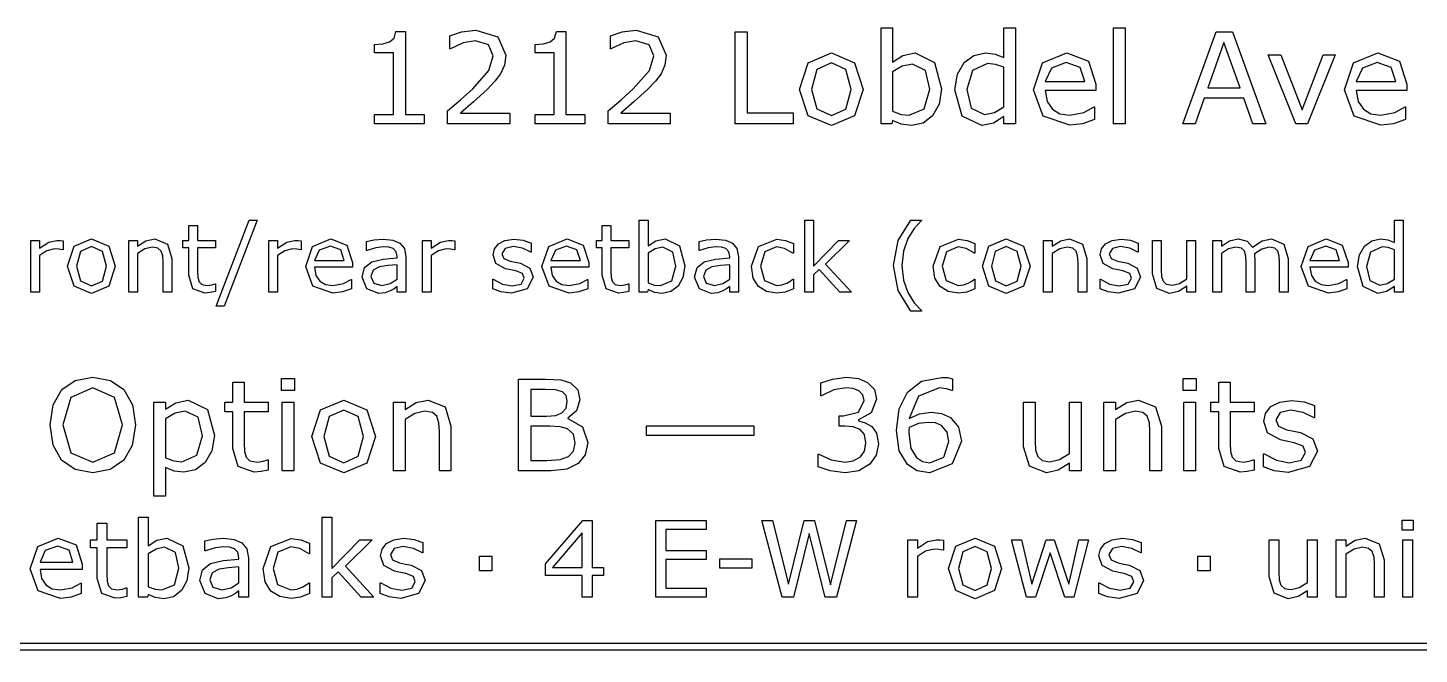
# Model space of a CAD drawing. Extents: x -1 to 182, y 89 to 480.
# Drawn here: x 17.92 to 52.92, y 464.5 to 480.25 of the extents above; entities that cross this region are included whole.
import ezdxf

# ---------------------------------------------------------------- set-up
doc = ezdxf.new("R2010")
doc.units = 0
doc.header["$MEASUREMENT"] = 0
doc.layers.add('Layer 1', color=7, linetype='Continuous')

msp = doc.modelspace()

# ---------------------------------------------------------------- linework, layer by layer
at = {"layer": 'Layer 1', "color": 7}
for points in [[(30.042574, 477.837838), (28.479881, 477.837838), (28.479881, 478.161849), (28.80544, 478.440901), (29.110848, 478.718403), (29.518575, 479.175739), (29.628645, 479.543158), (29.509273, 479.823761), (29.17906, 479.92608), (28.873654, 479.876471), (28.552744, 479.724542), (28.53724, 479.724542), (28.53724, 480.050103), (28.830244, 480.149322), (29.186812, 480.19428), (29.743368, 480.022198), (29.944903, 479.558661), (29.910799, 479.312165), (29.81313, 479.096674), (29.670504, 478.907539), (29.473615, 478.70135), (29.131001, 478.385091), (28.800791, 478.102938), (30.042574, 478.102938), (30.042574, 477.837838)], [(34.079531, 477.837838), (32.516838, 477.837838), (32.516838, 478.161849), (32.842399, 478.440901), (33.147805, 478.718403), (33.555533, 479.175739), (33.665602, 479.543158), (33.54623, 479.823761), (33.21602, 479.92608), (32.910612, 479.876471), (32.589701, 479.724542), (32.574197, 479.724542), (32.574197, 480.050103), (32.867204, 480.149322), (33.223769, 480.19428), (33.780325, 480.022198), (33.981863, 479.558661), (33.947756, 479.312165), (33.850088, 479.096674), (33.707461, 478.907539), (33.510575, 478.70135), (33.167961, 478.385091), (32.837748, 478.102938), (34.079531, 478.102938), (34.079531, 477.837838)], [(40.907011, 478.716854), (40.845001, 478.326181), (40.680671, 478.034726), (40.438823, 477.850242), (40.14892, 477.78978), (39.89157, 477.825437), (39.67453, 477.918454), (39.655928, 477.837838), (39.383076, 477.837838), (39.383076, 480.250091), (39.67453, 480.250091), (39.67453, 479.388129), (39.934981, 479.55246), (40.245038, 479.617572), (40.72873, 479.381928), (40.907011, 478.716853), (40.907011, 478.716854)], [(42.765812, 477.837838), (42.474356, 477.837838), (42.474356, 478.019222), (42.212358, 477.85024), (41.916252, 477.789779), (41.42326, 478.028524), (41.241875, 478.690498), (41.303885, 479.082722), (41.47442, 479.375727), (41.719365, 479.55556), (42.010819, 479.617572), (42.252664, 479.588117), (42.474356, 479.49975), (42.474356, 480.250091), (42.765812, 480.250091), (42.765812, 477.837838)], [(45.525328, 477.837838), (45.233874, 477.837838), (45.233874, 480.250091), (45.525328, 480.250091), (45.525328, 477.837838)], [(27.892319, 477.837838), (26.642786, 477.837838), (26.642786, 478.073482), (27.123374, 478.073482), (27.123374, 479.620673), (26.642786, 479.620673), (26.642786, 479.831512), (26.852074, 479.847015), (27.021055, 479.895074), (27.132677, 479.992743), (27.180736, 480.153973), (27.42103, 480.153973), (27.42103, 478.073482), (27.892319, 478.073482), (27.892319, 477.837838)], [(31.929276, 477.837838), (30.679743, 477.837838), (30.679743, 478.073482), (31.160331, 478.073482), (31.160331, 479.620673), (30.679743, 479.620673), (30.679743, 479.831512), (30.889031, 479.847015), (31.058015, 479.895074), (31.169634, 479.992743), (31.217693, 480.153973), (31.457987, 480.153973), (31.457987, 478.073482), (31.929276, 478.073482), (31.929276, 477.837838)], [(37.172361, 477.837838), (35.711987, 477.837838), (35.711987, 480.146221), (36.018946, 480.146221), (36.018946, 478.110689), (37.172361, 478.110689), (37.172361, 477.837838)], [(49.061544, 477.837838), (48.734432, 477.837838), (48.508089, 478.481209), (47.509701, 478.481209), (47.283358, 477.837838), (46.971751, 477.837838), (47.812008, 480.146221), (48.221286, 480.146221), (49.061544, 477.837838)], [(48.413522, 478.744758), (48.008895, 479.878021), (47.60272, 478.744758), (48.413522, 478.744758)], [(38.931941, 478.7029), (38.714901, 478.034725), (38.133541, 477.789779), (37.549082, 478.034725), (37.333593, 478.7029), (37.549082, 479.371076), (38.133541, 479.617572), (38.714901, 479.371076), (38.931941, 478.7029), (38.931941, 478.7029)], [(44.788941, 478.673445), (43.51305, 478.673445), (43.561109, 478.394393), (43.692885, 478.200606), (43.88357, 478.088985), (44.128518, 478.051778), (44.483533, 478.121541), (44.739332, 478.261067), (44.754836, 478.261067), (44.754836, 477.943258), (44.454079, 477.839388), (44.131619, 477.79753), (43.458795, 478.030074), (43.216948, 478.693599), (43.447942, 479.367975), (44.058755, 479.617572), (44.598259, 479.412934), (44.788944, 478.831574), (44.788941, 478.673445)], [(50.80872, 479.569513), (50.107991, 477.837838), (49.814983, 477.837838), (49.118903, 479.569513), (49.435164, 479.569513), (49.971564, 478.191304), (50.503315, 479.569513), (50.80872, 479.569513)], [(52.61171, 478.673445), (51.33582, 478.673445), (51.383879, 478.394393), (51.515654, 478.200606), (51.706339, 478.088985), (51.951285, 478.051778), (52.306302, 478.121541), (52.562101, 478.261067), (52.577606, 478.261067), (52.577606, 477.943258), (52.276849, 477.839388), (51.954388, 477.79753), (51.281562, 478.030074), (51.039717, 478.693599), (51.270711, 479.367975), (51.881525, 479.617572), (52.421025, 479.412934), (52.611713, 478.831574), (52.61171, 478.673445)], [(38.631184, 478.7029), (38.499411, 479.202094), (38.133541, 479.366425), (37.764572, 479.202094), (37.634347, 478.7029), (37.766122, 478.208358), (38.133541, 478.040926), (38.497861, 478.206807), (38.631184, 478.7029), (38.631184, 478.7029)], [(40.606257, 478.709102), (40.503937, 479.17884), (40.173724, 479.340071), (39.916375, 479.28426), (39.67453, 479.143184), (39.67453, 478.150997), (39.886922, 478.073483), (40.090008, 478.051779), (40.468279, 478.209909), (40.606257, 478.709102), (40.606257, 478.709102)], [(42.474356, 478.264168), (42.474356, 479.257905), (42.263517, 479.330768), (42.060429, 479.350922), (41.679056, 479.18039), (41.542632, 478.696699), (41.648052, 478.226961), (41.986015, 478.067281), (42.237162, 478.121541), (42.474356, 478.264168), (42.474356, 478.264168)], [(44.505237, 478.896687), (44.388966, 479.251703), (44.043251, 479.377277), (43.669631, 479.239301), (43.51305, 478.896687), (44.505237, 478.896687)], [(52.328006, 478.896687), (52.211735, 479.251703), (51.86602, 479.377277), (51.4924, 479.239301), (51.33582, 478.896687), (52.328006, 478.896687)], [(22.641871, 473.616138), (22.506996, 473.589396), (22.377934, 473.578932), (22.075627, 473.685902), (21.972145, 474.028904), (21.972145, 474.719558), (21.82448, 474.719558), (21.82448, 474.903268), (21.972145, 474.903268), (21.972145, 475.2765), (22.190736, 475.2765), (22.190736, 474.903268), (22.641871, 474.903268), (22.641871, 474.719558), (22.190736, 474.719558), (22.190736, 474.127735), (22.195388, 473.96728), (22.227944, 473.86031), (22.297707, 473.791709), (22.434907, 473.770781), (22.546528, 473.785896), (22.630244, 473.812639), (22.641873, 473.812639), (22.641871, 473.616138)], [(23.690643, 475.413701), (22.856974, 473.251045), (22.655824, 473.251045), (23.486004, 475.413701), (23.690643, 475.413701)], [(33.038897, 473.616137), (32.904023, 473.589395), (32.77496, 473.57893), (32.472655, 473.6859), (32.369172, 474.028902), (32.369172, 474.719557), (32.221508, 474.719557), (32.221508, 474.903266), (32.369172, 474.903266), (32.369172, 475.276499), (32.587762, 475.276499), (32.587762, 474.903266), (33.038897, 474.903266), (33.038897, 474.719557), (32.587762, 474.719557), (32.587762, 474.127733), (32.592419, 473.967278), (32.624976, 473.860308), (32.694738, 473.791708), (32.83194, 473.77078), (32.94356, 473.785895), (33.027277, 473.812638), (33.038892, 473.812638), (33.038897, 473.616137)], [(34.445786, 474.263771), (34.399277, 473.970766), (34.276029, 473.752175), (34.094647, 473.613812), (33.877218, 473.568466), (33.684207, 473.595208), (33.521425, 473.664971), (33.507474, 473.60451), (33.302835, 473.60451), (33.302835, 475.4137), (33.521425, 475.4137), (33.521425, 474.767228), (33.716762, 474.890477), (33.949306, 474.939311), (34.312073, 474.762577), (34.445786, 474.263771), (34.445786, 474.263771)], [(38.636225, 473.60451), (38.347869, 473.60451), (37.826971, 474.173079), (37.68512, 474.038204), (37.68512, 473.60451), (37.46653, 473.60451), (37.46653, 475.4137), (37.68512, 475.4137), (37.68512, 474.253307), (38.316476, 474.903266), (38.592039, 474.903266), (37.988589, 474.303304), (38.636225, 473.60451)], [(40.398903, 473.12547), (40.132643, 473.12547), (39.812894, 473.640554), (39.698949, 474.269585), (39.812894, 474.898615), (40.132643, 475.4137), (40.398903, 475.4137), (40.398903, 475.402071), (40.218682, 475.205572), (40.060554, 474.947449), (39.946606, 474.632352), (39.903585, 474.269584), (39.945445, 473.905653), (40.060554, 473.591719), (40.219847, 473.333596), (40.398903, 473.137096), (40.398903, 473.12547)], [(52.513267, 473.60451), (52.294674, 473.60451), (52.294674, 473.740548), (52.098176, 473.613812), (51.876096, 473.568466), (51.506351, 473.747524), (51.370313, 474.244005), (51.416822, 474.538173), (51.544721, 474.757927), (51.728432, 474.892802), (51.947022, 474.939311), (52.128407, 474.917218), (52.294674, 474.850943), (52.294674, 475.413699), (52.513267, 475.413699), (52.513267, 473.60451)], [(20.122261, 474.253307), (19.95948, 473.752175), (19.523461, 473.568466), (19.085116, 473.752175), (18.923498, 474.253307), (19.085116, 474.754438), (19.523461, 474.939311), (19.95948, 474.754438), (20.122261, 474.253307), (20.122261, 474.253307)], [(21.54659, 473.60451), (21.327999, 473.60451), (21.327999, 474.343999), (21.317535, 474.51143), (21.279166, 474.634678), (21.19545, 474.706767), (21.053598, 474.731185), (20.8664, 474.687002), (20.679203, 474.574218), (20.679203, 473.60451), (20.460612, 473.60451), (20.460612, 474.903266), (20.679203, 474.903266), (20.679203, 474.759089), (20.890818, 474.891639), (21.115222, 474.939311), (21.436133, 474.812574), (21.546591, 474.447481), (21.54659, 473.60451)], [(26.090493, 474.231216), (25.133576, 474.231216), (25.169621, 474.021927), (25.268452, 473.876587), (25.411466, 473.792872), (25.595175, 473.764966), (25.861438, 473.817289), (26.053286, 473.921933), (26.064915, 473.921933), (26.064915, 473.683576), (25.839347, 473.605674), (25.597502, 473.574281), (25.092882, 473.748688), (24.911498, 474.246332), (25.084743, 474.752114), (25.542854, 474.939312), (25.94748, 474.785833), (26.090494, 474.349814), (26.090493, 474.231216)], [(27.431108, 473.60451), (27.213679, 473.60451), (27.213679, 473.742873), (27.134614, 473.687063), (27.039271, 473.631252), (26.913698, 473.587069), (26.747428, 473.568466), (26.449773, 473.684738), (26.327688, 473.981231), (26.390475, 474.219588), (26.571859, 474.363766), (26.856725, 474.434691), (27.213679, 474.462597), (27.213679, 474.496315), (27.186938, 474.619564), (27.112524, 474.696303), (27.000902, 474.732347), (26.864864, 474.74165), (26.673014, 474.718396), (26.454424, 474.653283), (26.442796, 474.653283), (26.442796, 474.875363), (26.627669, 474.913732), (26.866027, 474.934661), (27.104382, 474.911407), (27.281115, 474.834667), (27.392737, 474.696304), (27.431107, 474.485852), (27.431108, 473.60451)], [(30.633235, 473.978905), (30.485568, 473.687063), (30.084431, 473.573117), (29.819332, 473.606835), (29.61818, 473.682412), (29.61818, 473.927746), (29.629796, 473.927746), (29.860012, 473.803335), (30.103021, 473.757989), (30.328588, 473.804497), (30.409979, 473.951), (30.365794, 474.067272), (30.196038, 474.134709), (30.073954, 474.159128), (29.937916, 474.189359), (29.694907, 474.321909), (29.62398, 474.538174), (29.656537, 474.689328), (29.757692, 474.816064), (29.9228, 474.902105), (30.148368, 474.934661), (30.383235, 474.905593), (30.582062, 474.836993), (30.582062, 474.603286), (30.570446, 474.603286), (30.366971, 474.706768), (30.132101, 474.749789), (29.92979, 474.70328), (29.847235, 474.567242), (29.897233, 474.446319), (30.055361, 474.380044), (30.190238, 474.352139), (30.315812, 474.326559), (30.550682, 474.206799), (30.633235, 473.978907), (30.633235, 473.978905)], [(32.033146, 474.231215), (31.076228, 474.231215), (31.112273, 474.021926), (31.211105, 473.876586), (31.35412, 473.79287), (31.537828, 473.764965), (31.804091, 473.817287), (31.99594, 473.921932), (32.007555, 473.921932), (32.007555, 473.683575), (31.781988, 473.605673), (31.540143, 473.574279), (31.035522, 473.748687), (30.85414, 474.24633), (31.027384, 474.752113), (31.485496, 474.939311), (31.890123, 474.785832), (32.033135, 474.349813), (32.033146, 474.231215)], [(35.795704, 473.60451), (35.578275, 473.60451), (35.578275, 473.742873), (35.49921, 473.687063), (35.403867, 473.631252), (35.278293, 473.587069), (35.112024, 473.568466), (34.814368, 473.684738), (34.692284, 473.981231), (34.75507, 474.219588), (34.936455, 474.363766), (35.221321, 474.434691), (35.578275, 474.462597), (35.578275, 474.496315), (35.551531, 474.619564), (35.477117, 474.696303), (35.365497, 474.732347), (35.229459, 474.74165), (35.03761, 474.718396), (34.81902, 474.653283), (34.807378, 474.653283), (34.807378, 474.875363), (34.99225, 474.913732), (35.230608, 474.934661), (35.468965, 474.911407), (35.645699, 474.834667), (35.757321, 474.696304), (35.795691, 474.485852), (35.795704, 473.60451)], [(37.177012, 473.6859), (36.968886, 473.60451), (36.76076, 473.575442), (36.502635, 473.616137), (36.301486, 473.741711), (36.170097, 473.953325), (36.123588, 474.252144), (36.297996, 474.752113), (36.76076, 474.933497), (36.97935, 474.902104), (37.177012, 474.825364), (37.177012, 474.582356), (37.165397, 474.582356), (36.958435, 474.702116), (36.75147, 474.743974), (36.457302, 474.6184), (36.350333, 474.252144), (36.454976, 473.890539), (36.75147, 473.764965), (36.886347, 473.782406), (37.009595, 473.827752), (37.099124, 473.878912), (37.165397, 473.926583), (37.177012, 473.926583), (37.177012, 473.6859)], [(41.745332, 473.6859), (41.537205, 473.60451), (41.329079, 473.575442), (41.070955, 473.616137), (40.869805, 473.741711), (40.738419, 473.953325), (40.69191, 474.252144), (40.866318, 474.752113), (41.329079, 474.933497), (41.54767, 474.902104), (41.745332, 474.825364), (41.745332, 474.582356), (41.733716, 474.582356), (41.526752, 474.702116), (41.319787, 474.743974), (41.025621, 474.6184), (40.91865, 474.252144), (41.023295, 473.890539), (41.319787, 473.764965), (41.454663, 473.782406), (41.577911, 473.827752), (41.667441, 473.878912), (41.733716, 473.926583), (41.745332, 473.926583), (41.745332, 473.6859)], [(43.132456, 474.253307), (42.969674, 473.752175), (42.533654, 473.568466), (42.095311, 473.752175), (41.933694, 474.253307), (42.095311, 474.754438), (42.533654, 474.939311), (42.969674, 474.754438), (43.132456, 474.253307), (43.132456, 474.253307)], [(44.556785, 473.60451), (44.338195, 473.60451), (44.338195, 474.343999), (44.327744, 474.51143), (44.289374, 474.634678), (44.205657, 474.706767), (44.063806, 474.731185), (43.876609, 474.687002), (43.689411, 474.574218), (43.689411, 473.60451), (43.47082, 473.60451), (43.47082, 474.903266), (43.689411, 474.903266), (43.689411, 474.759089), (43.901024, 474.891639), (44.12543, 474.939311), (44.44634, 474.812574), (44.556798, 474.447481), (44.556785, 473.60451)], [(45.905537, 473.978905), (45.757873, 473.687063), (45.356736, 473.573117), (45.091635, 473.606835), (44.890485, 473.682412), (44.890485, 473.927746), (44.9021, 473.927746), (45.132319, 473.803335), (45.375328, 473.757989), (45.600896, 473.804497), (45.682284, 473.951), (45.638102, 474.067272), (45.468345, 474.134709), (45.346261, 474.159128), (45.210223, 474.189359), (44.967214, 474.321909), (44.896288, 474.538174), (44.928845, 474.689328), (45.03, 474.816064), (45.195108, 474.902105), (45.420675, 474.934661), (45.655543, 474.905593), (45.854369, 474.836993), (45.854369, 474.603286), (45.842754, 474.603286), (45.639279, 474.706768), (45.404409, 474.749789), (45.202095, 474.70328), (45.119543, 474.567242), (45.169541, 474.446319), (45.327669, 474.380044), (45.462545, 474.352139), (45.588119, 474.326559), (45.822987, 474.206799), (45.905539, 473.978907), (45.905537, 473.978905)], [(49.620422, 473.60451), (49.401832, 473.60451), (49.401832, 474.343999), (49.393683, 474.505617), (49.36229, 474.630028), (49.28555, 474.705604), (49.141374, 474.731184), (48.957663, 474.684675), (48.773953, 474.568403), (48.779773, 474.505617), (48.782155, 474.435854), (48.782155, 473.60451), (48.563561, 473.60451), (48.563561, 474.343999), (48.555412, 474.506779), (48.524019, 474.63119), (48.44728, 474.705604), (48.303103, 474.731184), (48.122883, 474.687001), (47.943823, 474.574217), (47.943823, 473.60451), (47.725233, 473.60451), (47.725233, 474.903266), (47.943823, 474.903266), (47.943823, 474.759089), (48.147298, 474.891639), (48.364727, 474.939311), (48.589131, 474.8835), (48.727494, 474.728859), (48.969339, 474.889314), (49.203048, 474.939311), (49.518142, 474.809086), (49.620462, 474.447481), (49.620422, 473.60451)], [(51.128469, 474.231215), (50.171551, 474.231215), (50.207596, 474.021926), (50.306428, 473.876586), (50.44944, 473.79287), (50.633151, 473.764965), (50.899414, 473.817287), (51.09126, 473.921932), (51.102876, 473.921932), (51.102876, 473.683575), (50.877308, 473.605673), (50.635463, 473.574279), (50.130843, 473.748687), (49.949458, 474.24633), (50.122704, 474.752113), (50.580814, 474.939311), (50.98544, 474.785832), (51.128455, 474.349813), (51.128469, 474.231215)], [(18.809552, 474.664909), (18.797923, 474.664909), (18.702581, 474.681186), (18.594448, 474.686999), (18.399111, 474.641653), (18.217727, 474.526544), (18.217727, 473.60451), (17.999137, 473.60451), (17.999137, 474.903266), (18.217728, 474.903266), (18.217728, 474.711418), (18.446784, 474.859083), (18.650259, 474.903266), (18.732812, 474.899779), (18.809552, 474.889315), (18.809552, 474.664909)], [(19.896693, 474.253307), (19.797862, 474.627702), (19.523461, 474.75095), (19.246734, 474.627702), (19.149066, 474.253307), (19.247897, 473.8824), (19.523461, 473.756826), (19.7967, 473.881237), (19.896693, 474.253307), (19.896693, 474.253307)], [(24.797551, 474.664911), (24.785922, 474.664911), (24.69058, 474.681188), (24.582447, 474.687001), (24.38711, 474.641654), (24.205726, 474.526545), (24.205726, 473.60451), (23.987135, 473.60451), (23.987135, 474.903266), (24.205726, 474.903266), (24.205726, 474.711418), (24.434782, 474.859083), (24.638257, 474.903266), (24.72081, 474.899779), (24.79755, 474.889315), (24.797551, 474.664911)], [(25.877716, 474.398648), (25.790512, 474.664911), (25.531226, 474.759091), (25.251011, 474.655609), (25.133576, 474.398648), (25.877716, 474.398648)], [(28.662427, 474.664909), (28.650812, 474.664909), (28.55547, 474.681186), (28.447337, 474.686999), (28.252001, 474.641653), (28.070616, 474.526544), (28.070616, 473.60451), (27.852025, 473.60451), (27.852025, 474.903266), (28.070616, 474.903266), (28.070616, 474.711418), (28.299671, 474.859083), (28.503148, 474.903266), (28.585701, 474.899779), (28.66244, 474.889315), (28.662427, 474.664909)], [(31.820368, 474.398647), (31.733164, 474.664909), (31.473878, 474.759089), (31.193664, 474.655607), (31.076228, 474.398647), (31.820368, 474.398647)], [(34.220221, 474.257958), (34.143481, 474.610262), (33.895821, 474.731185), (33.70281, 474.689327), (33.521425, 474.583519), (33.521425, 473.83938), (33.680717, 473.781244), (33.833035, 473.764967), (34.116737, 473.883564), (34.220221, 474.257959), (34.220221, 474.257958)], [(42.906888, 474.253307), (42.808056, 474.627702), (42.533654, 474.75095), (42.256929, 474.627702), (42.159261, 474.253307), (42.258091, 473.8824), (42.533654, 473.756826), (42.806894, 473.881237), (42.906888, 474.253307), (42.906888, 474.253307)], [(47.294986, 473.60451), (47.076396, 473.60451), (47.076396, 473.748687), (46.86478, 473.614975), (46.641538, 473.568466), (46.322954, 473.692876), (46.209008, 474.060295), (46.209008, 474.903266), (46.427599, 474.903266), (46.427599, 474.163778), (46.436912, 473.994021), (46.476443, 473.874261), (46.557834, 473.799847), (46.703173, 473.776592), (46.888045, 473.820776), (47.076407, 473.933559), (47.076407, 474.903266), (47.294997, 474.903266), (47.294986, 473.60451)], [(50.915691, 474.398647), (50.828487, 474.664909), (50.569201, 474.759089), (50.288987, 474.655607), (50.171551, 474.398647), (50.915691, 474.398647)], [(52.294674, 473.924257), (52.294674, 474.66956), (52.136546, 474.724208), (51.984228, 474.739323), (51.698201, 474.611424), (51.595881, 474.248656), (51.674946, 473.896352), (51.92842, 473.776593), (52.116779, 473.817288), (52.294674, 473.924258), (52.294674, 473.924257)], [(27.213679, 473.924257), (27.213679, 474.285863), (26.977647, 474.268422), (26.763708, 474.234703), (26.61139, 474.150987), (26.553256, 473.996346), (26.620693, 473.827751), (26.826494, 473.771941), (27.036946, 473.816124), (27.213679, 473.924257), (27.213679, 473.924257)], [(35.578275, 473.924257), (35.578275, 474.285863), (35.342243, 474.268422), (35.128301, 474.234703), (34.975986, 474.150987), (34.917849, 473.996346), (34.985289, 473.827751), (35.191089, 473.771941), (35.401541, 473.816124), (35.578275, 473.924257), (35.578275, 473.924257)], [(20.334651, 471.149882), (20.550141, 470.770061), (20.626105, 470.260016), (20.548591, 469.748419), (20.334651, 469.373249), (19.996687, 469.137605), (19.553304, 469.05854), (19.10992, 469.139155), (18.771957, 469.373249), (18.556467, 469.74997), (18.482053, 470.260016), (18.556467, 470.76541), (18.773507, 471.149882), (19.111471, 471.382426), (19.553304, 471.463041), (19.998237, 471.380876), (20.334651, 471.149882), (20.334651, 471.149882)], [(24.632057, 471.128178), (24.303396, 471.128178), (24.303396, 471.430484), (24.632057, 471.430484), (24.632057, 471.128178)], [(32.006791, 469.816632), (31.941679, 469.512775), (31.766496, 469.295735), (31.479694, 469.150007), (31.08437, 469.106599), (30.265816, 469.106599), (30.265816, 471.414982), (30.949493, 471.414982), (31.327765, 471.396379), (31.568059, 471.318865), (31.752545, 471.146783), (31.809904, 470.897186), (31.72619, 470.616583), (31.502948, 470.432098), (31.502948, 470.419697), (31.871917, 470.213509), (32.006791, 469.816634), (32.006791, 469.816632)], [(39.148981, 470.218158), (39.271454, 470.050726), (39.319513, 469.790277), (39.262154, 469.500373), (39.100922, 469.27093), (38.826521, 469.1097), (38.482356, 469.05854), (38.104085, 469.105049), (37.798679, 469.204267), (37.798679, 469.528278), (37.821936, 469.528278), (38.131993, 469.384101), (38.476157, 469.32674), (38.683897, 469.359296), (38.862181, 469.455414), (38.967602, 469.605793), (39.003257, 469.813532), (38.96295, 470.01817), (38.854429, 470.146844), (38.685448, 470.211956), (38.471509, 470.230559), (38.331981, 470.230559), (38.331981, 470.487907), (38.440502, 470.487907), (38.815673, 470.585576), (38.956748, 470.87393), (38.921093, 471.019657), (38.821875, 471.123527), (38.679246, 471.179337), (38.507164, 471.194839), (38.194006, 471.142129), (37.880846, 470.993301), (37.865341, 470.993301), (37.865341, 471.317312), (38.158345, 471.416531), (38.514913, 471.463039), (38.812569, 471.432034), (39.045114, 471.332815), (39.214095, 471.152981), (39.271454, 470.906485), (39.13503, 470.570072), (38.81567, 470.390238), (38.81567, 470.368534), (38.986202, 470.315825), (39.148981, 470.218156), (39.148981, 470.218158)], [(41.404655, 469.85539), (41.172113, 469.280232), (40.604706, 469.05854), (40.294647, 469.11125), (40.048151, 469.267829), (39.841961, 469.608893), (39.770648, 470.120489), (39.835762, 470.664642), (40.0466, 471.086321), (40.398517, 471.359172), (40.900812, 471.458391), (41.054291, 471.450638), (41.179862, 471.422733), (41.179862, 471.126627), (41.164358, 471.126627), (41.032582, 471.170036), (40.854301, 471.191739), (40.32255, 470.98245), (40.091556, 470.419695), (40.347354, 470.539067), (40.640359, 470.580925), (40.899259, 470.553019), (41.13025, 470.444499), (41.334889, 470.205754), (41.404652, 469.855388), (41.404655, 469.85539)], [(47.311264, 471.128178), (46.982604, 471.128178), (46.982604, 471.430485), (47.311264, 471.430485), (47.311264, 471.128178)], [(23.966982, 469.122101), (23.787149, 469.086444), (23.615066, 469.072493), (23.211991, 469.21512), (23.074015, 469.672456), (23.074015, 470.593328), (22.877128, 470.593328), (22.877128, 470.838274), (23.074015, 470.838274), (23.074015, 471.335918), (23.365469, 471.335918), (23.365469, 470.838274), (23.966982, 470.838274), (23.966982, 470.593328), (23.365469, 470.593328), (23.365469, 469.80423), (23.371671, 469.59029), (23.41508, 469.447663), (23.508097, 469.356196), (23.691031, 469.328291), (23.839859, 469.348444), (23.95148, 469.384101), (23.966982, 469.384101), (23.966982, 469.122101)], [(31.490544, 470.856877), (31.462639, 470.997954), (31.372723, 471.090971), (31.195989, 471.142131), (30.93864, 471.152984), (30.572772, 471.152984), (30.572772, 470.486359), (30.969647, 470.486359), (31.19909, 470.500311), (31.357221, 470.562322), (31.459538, 470.681695), (31.490544, 470.856877), (31.490544, 470.856877)], [(48.768539, 469.122101), (48.588705, 469.086444), (48.416623, 469.072493), (48.013546, 469.215119), (47.875572, 469.672455), (47.875572, 470.593328), (47.678682, 470.593328), (47.678682, 470.838274), (47.875572, 470.838274), (47.875572, 471.335917), (48.167026, 471.335917), (48.167026, 470.838274), (48.768539, 470.838274), (48.768539, 470.593328), (48.167026, 470.593328), (48.167026, 469.80423), (48.173217, 469.59029), (48.216624, 469.447663), (48.309641, 469.356196), (48.492576, 469.328291), (48.641404, 469.348444), (48.753024, 469.384101), (48.768529, 469.384101), (48.768539, 469.122101)], [(22.613578, 469.993366), (22.553117, 469.607343), (22.382585, 469.312788), (22.14074, 469.134504), (21.847735, 469.072493), (21.602788, 469.101948), (21.381097, 469.193415), (21.381097, 468.467879), (21.089642, 468.467879), (21.089642, 470.838274), (21.381097, 470.838274), (21.381097, 470.65689), (21.641546, 470.81967), (21.951604, 470.886333), (22.438395, 470.649139), (22.613578, 469.993366), (22.613578, 469.993366)], [(24.613454, 469.106599), (24.321999, 469.106599), (24.321999, 470.838274), (24.613454, 470.838274), (24.613454, 469.106599)], [(26.66604, 469.971661), (26.448998, 469.303486), (25.867639, 469.05854), (25.283179, 469.303486), (25.067689, 469.971661), (25.283179, 470.639837), (25.867639, 470.886333), (26.448998, 470.639837), (26.66604, 469.971661), (26.66604, 469.971661)], [(28.565145, 469.106599), (28.273691, 469.106599), (28.273691, 470.092584), (28.259748, 470.315826), (28.208588, 470.480157), (28.096968, 470.576275), (27.907834, 470.608831), (27.658237, 470.54992), (27.40864, 470.399542), (27.40864, 469.106599), (27.117183, 469.106599), (27.117183, 470.838274), (27.40864, 470.838274), (27.40864, 470.646038), (27.690791, 470.822771), (27.989997, 470.886333), (28.417878, 470.717351), (28.565156, 470.23056), (28.565145, 469.106599)], [(44.415321, 469.106599), (44.123867, 469.106599), (44.123867, 469.298835), (43.841713, 469.120552), (43.544057, 469.05854), (43.119277, 469.224421), (42.967348, 469.714313), (42.967348, 470.838274), (43.258805, 470.838274), (43.258805, 469.852289), (43.271214, 469.625947), (43.323924, 469.466267), (43.432445, 469.367048), (43.626231, 469.336042), (43.872727, 469.394953), (44.123875, 469.545331), (44.123875, 470.838274), (44.415329, 470.838274), (44.415321, 469.106599)], [(46.436901, 469.106599), (46.145445, 469.106599), (46.145445, 470.092584), (46.131501, 470.315826), (46.080341, 470.480157), (45.968719, 470.576275), (45.779585, 470.608831), (45.529988, 470.54992), (45.280391, 470.399542), (45.280391, 469.106599), (44.988937, 469.106599), (44.988937, 470.838274), (45.280391, 470.838274), (45.280391, 470.646038), (45.562545, 470.822771), (45.861751, 470.886333), (46.289629, 470.717351), (46.436909, 470.23056), (46.436901, 469.106599)], [(47.292661, 469.106599), (47.001207, 469.106599), (47.001207, 470.838274), (47.292661, 470.838274), (47.292661, 469.106599)], [(50.357585, 469.605792), (50.160698, 469.216669), (49.625849, 469.06474), (49.272382, 469.109699), (49.004182, 469.210467), (49.004182, 469.537579), (49.019687, 469.537579), (49.326645, 469.371698), (49.650656, 469.311236), (49.951413, 469.373248), (50.059932, 469.568585), (50.001022, 469.723614), (49.77468, 469.813531), (49.6119, 469.846087), (49.430515, 469.886394), (49.106504, 470.063127), (49.011937, 470.351482), (49.055344, 470.553019), (49.190221, 470.722001), (49.410362, 470.836723), (49.711119, 470.880131), (50.024277, 470.841374), (50.289375, 470.749907), (50.289375, 470.438298), (50.273871, 470.438298), (50.00257, 470.576274), (49.68941, 470.633634), (49.419659, 470.571623), (49.30959, 470.390239), (49.376252, 470.229009), (49.587093, 470.140642), (49.766925, 470.103435), (49.934358, 470.069329), (50.247516, 469.909649), (50.357585, 469.605792), (50.357585, 469.605792)], [(22.312822, 469.985613), (22.205852, 470.453801), (21.87719, 470.60883), (21.624493, 470.55457), (21.381097, 470.411943), (21.381097, 469.430609), (21.593487, 469.354645), (21.796575, 469.334491), (22.176396, 469.498822), (22.312822, 469.985614), (22.312822, 469.985613)], [(26.365282, 469.971661), (26.233508, 470.470855), (25.867639, 470.635186), (25.49867, 470.470855), (25.368445, 469.971661), (25.50022, 469.477119), (25.867639, 469.309687), (26.231957, 469.475568), (26.365282, 469.971661), (26.365282, 469.971661)], [(31.687431, 469.80423), (31.645574, 470.025921), (31.493645, 470.165448), (31.31226, 470.215057), (31.054914, 470.227458), (30.572772, 470.227458), (30.572772, 469.368597), (30.978949, 469.368597), (31.309159, 469.38875), (31.52, 469.466265), (31.647125, 469.60424), (31.687431, 469.804228), (31.687431, 469.80423)], [(36.186377, 469.993366), (33.48577, 469.993366), (33.48577, 470.241412), (36.186377, 470.241412), (36.186377, 469.993366)], [(41.089946, 469.842989), (41.046539, 470.081733), (40.907011, 470.246064), (40.748883, 470.311176), (40.567498, 470.326678), (40.322552, 470.295673), (40.090008, 470.199554), (40.085351, 470.132892), (40.083764, 470.053827), (40.133373, 469.666254), (40.272898, 469.443012), (40.426377, 469.342243), (40.607762, 469.311238), (40.961227, 469.447663), (41.089901, 469.842987), (41.089946, 469.842989)], [(21.972791, 466.664116), (21.921115, 466.338554), (21.784172, 466.095675), (21.582635, 465.941938), (21.341048, 465.891554), (21.126591, 465.921268), (20.945724, 465.998782), (20.930221, 465.931603), (20.702845, 465.931603), (20.702845, 467.941814), (20.945724, 467.941814), (20.945724, 467.223512), (21.162764, 467.360455), (21.421146, 467.414715), (21.824222, 467.218344), (21.972791, 466.664116), (21.972791, 466.664116)], [(26.628832, 465.931603), (26.308439, 465.931603), (25.729663, 466.563347), (25.57205, 466.413485), (25.57205, 465.931603), (25.329171, 465.931603), (25.329171, 467.941814), (25.57205, 467.941814), (25.57205, 466.652488), (26.273557, 467.374666), (26.579738, 467.374666), (25.909239, 466.70804), (26.628832, 465.931603)], [(20.409581, 465.944522), (20.25972, 465.914808), (20.116318, 465.90318), (19.780421, 466.022035), (19.665442, 466.403149), (19.665442, 467.170543), (19.501369, 467.170543), (19.501369, 467.374664), (19.665442, 467.374664), (19.665442, 467.789367), (19.908321, 467.789367), (19.908321, 467.374664), (20.409581, 467.374664), (20.409581, 467.170543), (19.908321, 467.170543), (19.908321, 466.512961), (19.913488, 466.334677), (19.949661, 466.215822), (20.027176, 466.139599), (20.179621, 466.116345), (20.303644, 466.133141), (20.396662, 466.162854), (20.409582, 466.162854), (20.409581, 465.944522)], [(32.401083, 466.472913), (32.115571, 466.472913), (32.115571, 465.931603), (31.867525, 465.931603), (31.867525, 466.472913), (30.946392, 466.472913), (30.946392, 466.770052), (31.877859, 467.855256), (32.115571, 467.855256), (32.115571, 466.679618), (32.401083, 466.679618), (32.401083, 466.472913)], [(34.9849, 465.931603), (33.717537, 465.931603), (33.717537, 467.855256), (34.9849, 467.855256), (34.9849, 467.62788), (33.973336, 467.62788), (33.973336, 467.100781), (34.9849, 467.100781), (34.9849, 466.873405), (33.973336, 466.873405), (33.973336, 466.158979), (34.9849, 466.158979), (34.9849, 465.931603)], [(38.766318, 467.855256), (38.266351, 465.931603), (37.978254, 465.931603), (37.573887, 467.528403), (37.178563, 465.931603), (36.896925, 465.931603), (36.387915, 467.855256), (36.650172, 467.855256), (37.05454, 466.255872), (37.452446, 467.855256), (37.712121, 467.855256), (38.113903, 466.240369), (38.515689, 467.855256), (38.766318, 467.855256)], [(52.765446, 467.616253), (52.491561, 467.616253), (52.491561, 467.868175), (52.765446, 467.868175), (52.765446, 467.616253)], [(19.29208, 466.627942), (18.228838, 466.627942), (18.268888, 466.395398), (18.3787, 466.23391), (18.537605, 466.140892), (18.741726, 466.109886), (19.037574, 466.168022), (19.250739, 466.284294), (19.263658, 466.284294), (19.263658, 466.019453), (19.013028, 465.932895), (18.744311, 465.898013), (18.183622, 466.0918), (17.982084, 466.644737), (18.174579, 467.206717), (18.683591, 467.414715), (19.133175, 467.244183), (19.29208, 466.759717), (19.29208, 466.627942)], [(19.05566, 466.813977), (18.958767, 467.109824), (18.670671, 467.214469), (18.359321, 467.099489), (18.228838, 466.813977), (19.05566, 466.813977)], [(23.472698, 465.931603), (23.231111, 465.931603), (23.231111, 466.08534), (23.143261, 466.023329), (23.037324, 465.961317), (22.897798, 465.912224), (22.713055, 465.891553), (22.382327, 466.020743), (22.246676, 466.35018), (22.316439, 466.615022), (22.517977, 466.775218), (22.834495, 466.854025), (23.231111, 466.885031), (23.231111, 466.922496), (23.201397, 467.059438), (23.118715, 467.144704), (22.994692, 467.184754), (22.843538, 467.195088), (22.630373, 467.169249), (22.387494, 467.096902), (22.374575, 467.096902), (22.374575, 467.343657), (22.579988, 467.38629), (22.844829, 467.409544), (23.109671, 467.383705), (23.306041, 467.298439), (23.430064, 467.144702), (23.472697, 466.910866), (23.472698, 465.931603)], [(25.007486, 466.022037), (24.776234, 465.931603), (24.544983, 465.899305), (24.258179, 465.944522), (24.034678, 466.084048), (23.888693, 466.319176), (23.837016, 466.651197), (24.030803, 467.206717), (24.544983, 467.408255), (24.787861, 467.373374), (25.007486, 467.288108), (25.007486, 467.018099), (24.994567, 467.018099), (24.764607, 467.151165), (24.534647, 467.197674), (24.207794, 467.058148), (24.088938, 466.651197), (24.20521, 466.249413), (24.534647, 466.109886), (24.684508, 466.129264), (24.821451, 466.179649), (24.920928, 466.236493), (24.994567, 466.289461), (25.007486, 466.289461), (25.007486, 466.022037)], [(27.915573, 466.347598), (27.751502, 466.023329), (27.305794, 465.896721), (27.011236, 465.934187), (26.787738, 466.018161), (26.787738, 466.290754), (26.800649, 466.290754), (27.056445, 466.152519), (27.326455, 466.102135), (27.577087, 466.153811), (27.667518, 466.316592), (27.618428, 466.445783), (27.429809, 466.520714), (27.294157, 466.547844), (27.143004, 466.581433), (26.872994, 466.728711), (26.794188, 466.969006), (26.830362, 467.136954), (26.942757, 467.277772), (27.126208, 467.373374), (27.37684, 467.409547), (27.637806, 467.377249), (27.858722, 467.301027), (27.858722, 467.041353), (27.84581, 467.041353), (27.619727, 467.156333), (27.358761, 467.204133), (27.133968, 467.152457), (27.042243, 467.001304), (27.097794, 466.866945), (27.273493, 466.793306), (27.423356, 466.7623), (27.562881, 466.733879), (27.823847, 466.600812), (27.915573, 466.347598), (27.915573, 466.347598)], [(31.867525, 466.679618), (31.867525, 467.547781), (31.122091, 466.679618), (31.867525, 466.679618)], [(40.954813, 467.109824), (40.941902, 467.109824), (40.835965, 467.127911), (40.715818, 467.13437), (40.498778, 467.083985), (40.29724, 466.956086), (40.29724, 465.931603), (40.05436, 465.931603), (40.05436, 467.374666), (40.29724, 467.374666), (40.29724, 467.161501), (40.551745, 467.325573), (40.777828, 467.374666), (40.869554, 467.37079), (40.954821, 467.359161), (40.954813, 467.109824)], [(42.413377, 466.652488), (42.232511, 466.095675), (41.748046, 465.891554), (41.260997, 466.095675), (41.081419, 466.652488), (41.260997, 467.209301), (41.748046, 467.414715), (42.232511, 467.209301), (42.413377, 466.652488), (42.413377, 466.652488)], [(44.604455, 467.374666), (44.228512, 465.931603), (44.003719, 465.931603), (43.632941, 467.043937), (43.264747, 465.931603), (43.041246, 465.931603), (42.661424, 467.374666), (42.91464, 467.374666), (43.17948, 466.257164), (43.539924, 467.374666), (43.740168, 467.374666), (44.109656, 466.257164), (44.360285, 467.374666), (44.604455, 467.374666)], [(45.985507, 466.347598), (45.821434, 466.023329), (45.375725, 465.896721), (45.08117, 465.934187), (44.857672, 466.018161), (44.857672, 466.290754), (44.870583, 466.290754), (45.126382, 466.152519), (45.396392, 466.102135), (45.647021, 466.153811), (45.737455, 466.316592), (45.688362, 466.445783), (45.499743, 466.520714), (45.364094, 466.547844), (45.212941, 466.581433), (44.942931, 466.728711), (44.864125, 466.969006), (44.900299, 467.136954), (45.012694, 467.277772), (45.196145, 467.373374), (45.446776, 467.409547), (45.707742, 467.377249), (45.928659, 467.301027), (45.928659, 467.041353), (45.915747, 467.041353), (45.689664, 467.156333), (45.428697, 467.204133), (45.203905, 467.152457), (45.112179, 467.001304), (45.167731, 466.866945), (45.34343, 466.793306), (45.493293, 466.7623), (45.632818, 466.733879), (45.893784, 466.600812), (45.98551, 466.347598), (45.985507, 466.347598)], [(50.352161, 465.931603), (50.109282, 465.931603), (50.109282, 466.0918), (49.874155, 465.94323), (49.626108, 465.891554), (49.272125, 466.029788), (49.145517, 466.438032), (49.145517, 467.374666), (49.388396, 467.374666), (49.388396, 466.553011), (49.398741, 466.364393), (49.442668, 466.231326), (49.533099, 466.148644), (49.69459, 466.122805), (49.900002, 466.171897), (50.109292, 466.297213), (50.109292, 467.374665), (50.352172, 467.374665), (50.352161, 465.931603)], [(52.036809, 465.931603), (51.793932, 465.931603), (51.793932, 466.753257), (51.78229, 466.939292), (51.739658, 467.076235), (51.646641, 467.156333), (51.489027, 467.183463), (51.28103, 467.13437), (51.073033, 467.009055), (51.073033, 465.931603), (50.830154, 465.931603), (50.830154, 467.374666), (51.073033, 467.374666), (51.073033, 467.214469), (51.30816, 467.361746), (51.557498, 467.414715), (51.914066, 467.273897), (52.036795, 466.868237), (52.036809, 465.931603)], [(52.749944, 465.931603), (52.507065, 465.931603), (52.507065, 467.374666), (52.749944, 467.374666), (52.749944, 465.931603)], [(21.722161, 466.657657), (21.636895, 467.049106), (21.361718, 467.183464), (21.147261, 467.136955), (20.945724, 467.019392), (20.945724, 466.19257), (21.122715, 466.127974), (21.291955, 466.109887), (21.607181, 466.241662), (21.722161, 466.657657), (21.722161, 466.657657)], [(29.589889, 466.591769), (29.281123, 466.591769), (29.281123, 466.957379), (29.589889, 466.957379), (29.589889, 466.591769)], [(36.135992, 466.656364), (35.329839, 466.656364), (35.329839, 466.8902), (36.135992, 466.8902), (36.135992, 466.656364)], [(42.162748, 466.652488), (42.052936, 467.068483), (41.748046, 467.205425), (41.440572, 467.068483), (41.33205, 466.652488), (41.441863, 466.240369), (41.748046, 466.100843), (42.051645, 466.239077), (42.162748, 466.652488), (42.162748, 466.652488)], [(47.659823, 466.591769), (47.351054, 466.591769), (47.351054, 466.957379), (47.659823, 466.957379), (47.659823, 466.591769)], [(23.231111, 466.286878), (23.231111, 466.688662), (22.968853, 466.669284), (22.731142, 466.631818), (22.561902, 466.538801), (22.497306, 466.366977), (22.572237, 466.17965), (22.800905, 466.117638), (23.034741, 466.166731), (23.231111, 466.286878), (23.231111, 466.286878)], [(4.762494, 464.608688), (64.029086, 464.608688), (64.029086, 457.72953), (4.762494, 457.72953), (4.762494, 464.608688)]]:
    msp.add_lwpolyline(points, dxfattribs=at)
for points in [[(20.306745, 470.260016), (20.105207, 470.952996), (19.554854, 471.197942), (19.0014, 470.952996), (18.801413, 470.260016), (19.006051, 469.563935), (19.554854, 469.32364), (20.102107, 469.563935), (20.306745, 470.260016), (20.306745, 470.260016)], [(4.603848, 464.767334), (4.603848, 345.123108), (64.187733, 345.123108), (64.187733, 464.767334), (4.603848, 464.767334)]]:
    msp.add_lwpolyline(points, close=True, dxfattribs=at)

doc.saveas('drawing.dxf')
